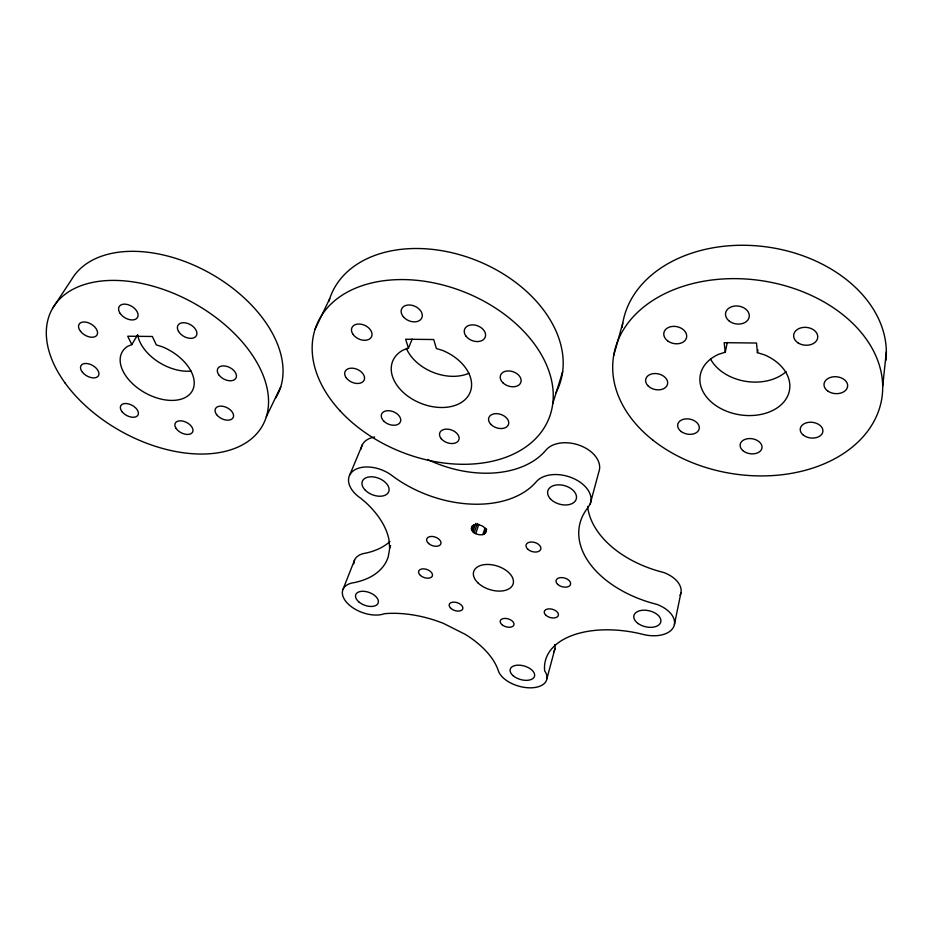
<?xml version="1.0" encoding="UTF-8"?>
<svg xmlns="http://www.w3.org/2000/svg" width="933" height="933" viewBox="0 0 933 933"><rect width="100%" height="100%" fill="white"/><g stroke="black" fill="none" stroke-linecap="round" stroke-linejoin="round"><path stroke-width="1.4" d="M882.723 386.145L886.35 351.636M727.285 342.504L725.256 352.231L718.783 354.225A45.25 32.457 8.8 0 0 713.069 403.488A45.25 32.457 8.8 0 0 781.539 404.397A45.25 32.457 8.8 0 0 764.43 354.832L757.409 352.639L757.946 349.84M674.431 624.434L680.973 592.595M546.913 678.688L554.995 648.47M590.227 503.867A29.576 19.196 15.9 0 0 572.221 477.918A29.576 19.196 15.9 0 0 536.37 481.661A99.283 65.66 20.2 0 1 390.729 474.617A28.258 17.564 21.6 0 0 353.071 470.978A28.258 17.564 21.6 0 0 360.698 498.234L365.736 502.467A88.962 52.213 22.7 0 1 388.968 539.682L389.656 548.511L388.268 556.698A88.962 52.213 22.7 0 1 354.295 582.6A25.751 14.578 20.4 0 0 347.531 603.359A25.751 14.578 20.4 0 0 384.396 613.716A80.973 44.084 18.6 0 1 443.525 623.431L465.567 634.533A80.973 44.084 18.6 0 1 498.315 670.745A25.296 14.018 16.2 0 0 530.154 687.831A25.296 14.018 16.2 0 0 544.674 670.862A87.399 48.959 13.6 0 1 644.761 634.825A27.628 16.409 13.1 0 0 673.894 626.3A27.628 16.409 13.1 0 0 656.96 604.397A97.405 61.578 12.2 0 1 587.487 508.193L590.227 503.867L598.823 471.935A29.028 19.336 15.8 0 0 581.294 445.997A29.028 19.336 15.8 0 0 546.003 450.044A97.394 66.091 20.3 0 1 427.617 459.502M613.634 355.835L622.743 323.284M552.756 403.639L562.669 371.614M475.725 533.629C471.107 532.533 469.299 525.046 475.259 524.696A7.651 4.747 18.3 0 1 480.717 525.407C485.067 526.119 488.717 533.256 482.816 534.574A7.651 4.747 18.3 0 1 475.725 533.629L478.827 524.159M482.816 534.574L485.09 527.903M484.215 534.038L486.046 528.696M485.253 533.221L486.641 529.221M471.34 529.069L472.296 526.352M471.865 530.352L473.789 524.894M472.821 531.588L475.725 523.343M474.127 532.696L477.428 523.425M389.632 548.231L390.624 545.618M343.029 589.306L354.587 559.998M408.444 348.149L405.633 339.227L433.717 339.53L436.387 348.51L442.895 350.551A41.74 28.596 21.8 0 1 467.456 396.991A41.74 28.596 21.8 0 1 407.884 396.198A41.74 28.596 21.8 0 1 403.219 350.027L408.444 348.149L412.188 339.087M349.828 474.78L362.424 444.609M315.132 329.081L329.722 298.665M266.313 416.736L280.728 386.927M131.821 344.592L127.728 336.218L152.336 336.486L156.324 344.907L162.389 346.819A40.084 24.538 28.9 0 1 192.478 390.495A40.084 24.538 28.9 0 1 140.16 389.796A40.084 24.538 28.9 0 1 127.599 346.353L131.821 344.592L137.571 334.9M52.784 308.042L71.643 279.457A117.99 74.243 29.4 0 1 212.759 274.792A117.99 74.243 29.4 0 1 275.538 398.146M725.256 352.231L724.16 342.679L756.511 343.029L757.409 352.639M680.052 595.347A27.15 16.572 12.9 0 0 663.888 572.547A95.598 62.056 11.9 0 1 587.603 506.432M353.864 563.812A25.331 14.753 20.5 0 1 365.771 553.129A87.445 52.761 22.9 0 0 389.971 541.525M554.738 644.598A24.888 14.205 16.1 0 1 553.607 651.922M361.118 449.065A27.745 17.715 21.8 0 1 374.611 437.017M622.171 327.425A132.918 97.767 8.2 0 1 764.628 246.65A132.918 97.767 8.2 0 1 885.93 360.36M786.134 371.637A44.294 32.527 8.3 0 1 710.503 358.972M191.043 371.077A39.338 24.724 29.3 0 1 137.676 335.005M328.906 301.359A122.724 86.372 22 0 1 477.346 260.797A122.724 86.372 22 0 1 555.718 393.096M468.996 373.212A40.912 28.748 22 0 1 406.368 348.359M478.279 583.183A20.666 12.362 17.5 0 0 512.38 585.609A20.666 12.362 17.5 0 0 489.568 564.523A20.666 12.362 17.5 0 0 478.279 583.183M502.502 625.122A7.149 4.129 16.8 0 0 513.896 625.017A7.149 4.129 16.8 0 0 504.893 618.381A7.149 4.129 16.8 0 0 502.502 625.122M557.607 584.315A7.522 4.548 15.5 0 0 570.18 585.236A7.522 4.548 15.5 0 0 562.226 577.585A7.522 4.548 15.5 0 0 557.607 584.315M450.942 608.433A7.137 4.129 18.2 0 0 462.593 609.284A7.137 4.129 18.2 0 0 454.523 602.135A7.137 4.129 18.2 0 0 450.942 608.433M527.751 549.164A7.662 4.747 16.5 0 0 540.475 549.922A7.662 4.747 16.5 0 0 532.125 542.003A7.662 4.747 16.5 0 0 527.751 549.164M420.445 575.463A7.277 4.292 19.3 0 0 432.247 576.256A7.277 4.292 19.3 0 0 423.897 568.838A7.277 4.292 19.3 0 0 420.445 575.463M428.55 543.472A7.487 4.537 19.4 0 0 440.726 544.196A7.487 4.537 19.4 0 0 432.166 536.44A7.487 4.537 19.4 0 0 428.55 543.472M358.669 601.75A11.966 6.776 20.4 0 0 377.958 603.511A11.966 6.776 20.4 0 0 364.22 591.335A11.966 6.776 20.4 0 0 358.669 601.75M512.998 675.585A12.642 7.009 16.2 0 0 533.944 677.451A12.642 7.009 16.2 0 0 520.136 665.229A12.642 7.009 16.2 0 0 512.998 675.585M545.863 615.255A7.301 4.292 15.7 0 0 558.027 616.142A7.301 4.292 15.7 0 0 550.143 608.864A7.301 4.292 15.7 0 0 545.863 615.255M364.756 489.662A14.182 8.817 21.6 0 0 388.081 492.916A14.182 8.817 21.6 0 0 373.736 476.973A14.182 8.817 21.6 0 0 364.756 489.662M638.184 623.571A13.808 8.199 13.1 0 0 660.611 622.533A13.808 8.199 13.1 0 0 643.257 610.217A13.808 8.199 13.1 0 0 638.184 623.571M550.447 498.91A14.788 9.598 15.9 0 0 575.323 500.928A14.788 9.598 15.9 0 0 560.383 484.892A14.788 9.598 15.9 0 0 550.447 498.91M652.808 440.073A135.775 97.58 8.8 0 0 878.338 411.698A135.775 97.58 8.8 0 0 711.984 279.993A135.775 97.58 8.8 0 0 652.808 440.073M798.158 342.947A12.094 8.933 5.5 0 0 817.623 338.154A12.094 8.933 5.5 0 0 801.295 327.763A12.094 8.933 5.5 0 0 798.158 342.947M827.769 391.032A11.849 8.444 5 0 0 847.362 387.568A11.849 8.444 5 0 0 832.353 376.944A11.849 8.444 5 0 0 827.769 391.032M803.441 435.21A11.406 7.884 6.5 0 0 822.509 432.959A11.406 7.884 6.5 0 0 808.771 422.334A11.406 7.884 6.5 0 0 803.441 435.21M742.843 450.569A11.033 7.557 9 0 0 761.456 449.531A11.033 7.557 9 0 0 748.919 438.58A11.033 7.557 9 0 0 742.843 450.569M681.265 431.594A10.939 7.592 11.4 0 0 699.074 429.25A10.939 7.592 11.4 0 0 685.067 418.964A10.939 7.592 11.4 0 0 681.265 431.594M647.782 385.562A11.173 7.989 12.7 0 0 666.768 386.005A11.173 7.989 12.7 0 0 655.398 373.527A11.173 7.989 12.7 0 0 647.782 385.562M667.573 340.813A11.581 8.572 11.9 0 0 686.466 337.909A11.581 8.572 11.9 0 0 671.678 326.515A11.581 8.572 11.9 0 0 667.573 340.813M728.685 320.602A11.966 8.992 8.7 0 0 748.779 318.433A11.966 8.992 8.7 0 0 734.761 306.036A11.966 8.992 8.7 0 0 728.685 320.602M65.1 383.031A120.229 73.684 28.9 0 0 257.111 433.285A120.229 73.684 28.9 0 0 150.026 285.381A120.229 73.684 28.9 0 0 65.1 383.031M178.541 331.437A10.566 6.729 29.4 0 0 195.463 336.825A10.566 6.729 29.4 0 0 187.428 323.354A10.566 6.729 29.4 0 0 178.541 331.437M219.278 375.428A10.251 6.484 27.5 0 0 235.722 378.495A10.251 6.484 27.5 0 0 225.634 366.098A10.251 6.484 27.5 0 0 219.278 375.428M216.619 414.625A9.925 6.111 26.6 0 0 232.655 418.369A9.925 6.111 26.6 0 0 223.64 406.45A9.925 6.111 26.6 0 0 216.619 414.625M175.964 428.224A9.738 5.82 27.1 0 0 191.662 433.227A9.738 5.82 27.1 0 0 184.186 421.459A9.738 5.82 27.1 0 0 175.964 428.224M122.211 411.908A9.808 5.773 28.4 0 0 137.746 415.453A9.808 5.773 28.4 0 0 128.171 403.814A9.808 5.773 28.4 0 0 122.211 411.908M82.536 372.349A10.088 5.971 30 0 0 98.35 375.917A10.088 5.971 30 0 0 88.297 363.753A10.088 5.971 30 0 0 82.536 372.349M80.576 331.413A10.45 6.321 31.1 0 0 96.904 335.157A10.45 6.321 31.1 0 0 86.664 322.293A10.45 6.321 31.1 0 0 80.576 331.413M120.194 313.465A10.648 6.659 30.9 0 0 137.058 318.071A10.648 6.659 30.9 0 0 127.704 304.59A10.648 6.659 30.9 0 0 120.194 313.465M340.09 410.87A125.209 85.953 21.8 0 0 545.84 425.005A125.209 85.953 21.8 0 0 412.164 279.935A125.209 85.953 21.8 0 0 340.09 410.87M465.987 336.125A11.021 7.884 21 0 0 484.449 338.551A11.021 7.884 21 0 0 474.314 324.976A11.021 7.884 21 0 0 465.987 336.125M502.957 382.822A10.764 7.534 18.9 0 0 520.661 382.833A10.764 7.534 18.9 0 0 508.403 370.926A10.764 7.534 18.9 0 0 502.957 382.822M490.84 424.34A10.415 7.044 18.8 0 0 508.123 425.296A10.415 7.044 18.8 0 0 496.986 413.657A10.415 7.044 18.8 0 0 490.84 424.34M441.286 438.767A10.17 6.718 20.2 0 0 458.231 441.006A10.17 6.718 20.2 0 0 448.423 429.227A10.17 6.718 20.2 0 0 441.286 438.767M383.906 421.226A10.181 6.694 22.3 0 0 400.35 422.019A10.181 6.694 22.3 0 0 388.758 410.695A10.181 6.694 22.3 0 0 383.906 421.226M346.05 377.597A10.45 6.974 24.2 0 0 363.275 381.41A10.45 6.974 24.2 0 0 354.517 368.477A10.45 6.974 24.2 0 0 346.05 377.597M352.826 334.061A10.811 7.441 25 0 0 370.646 338.073A10.811 7.441 25 0 0 361.794 324.346A10.811 7.441 25 0 0 352.826 334.061M403.441 316.893A11.056 7.849 23.8 0 0 421.576 318.386A11.056 7.849 23.8 0 0 410.123 305.021A11.056 7.849 23.8 0 0 403.441 316.893"/></g></svg>
